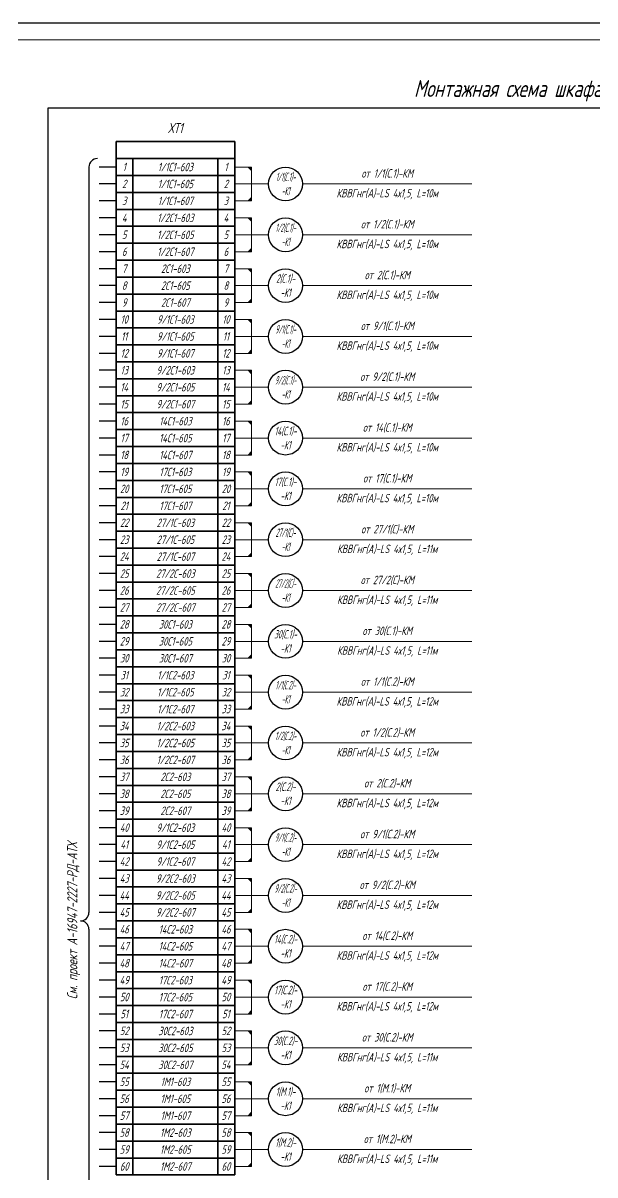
# Model space of a CAD drawing. Header units: millimetres. Extents: x -14296 to 10264, y -13087 to -5602.
# Drawn here: x -4358.6 to -4189.9, y -12832.7 to -12492.7 of the extents above; entities that cross this region are included whole.
import ezdxf

# ---------------------------------------------------------------- set-up
doc = ezdxf.new("R2010")
doc.units = ezdxf.units.MM
doc.linetypes.add('gost5', pattern=[7, 5, -2, 0])
for name, color, linetype, lineweight in [('КаБель контрольный (Вновь)', 142, 'gost5', 15), ('КаБель контрольный (Сущ)', 142, 'gost5', 25), ('Линия выноска', 137, 'Continuous', 25), ('Рамка толстая', 7, 'Continuous', 15), ('Рамка тонкая', 5, 'Continuous', 25), ('Текст', 7, 'Continuous', 20), ('Элемент эл. схем', 7, 'Continuous', 35)]:
    doc.layers.add(name, color=color, linetype=linetype, lineweight=lineweight)
doc.styles.add('Simplex', font='simplex.shx', dxfattribs={"width": 0.7, "oblique": 15})

# ---------------------------------------------------------------- blocks, each defined once
blk = doc.blocks.new('A$C54FF5821')
at = {"layer": 'Рамка толстая'}
blk.add_line((415, 589), (20, 589), dxfattribs=at)
at = {"layer": 'Рамка тонкая'}
blk.add_line((420, 594), (0, 594), dxfattribs=at)
blk = doc.blocks.new('A$C581E5E11')
at = {"layer": 'Элемент эл. схем'}
for p, q in [((0, 5), (0, 0)), ((5, 5), (0, 5)), ((5, 0), (5, 5)), ((5, 5), (30, 5)), ((30, 5), (30, 0)), ((30, 5), (35, 5)), ((35, 5), (35, 0)), ((0, 0), (5, 0)), ((30, 0), (5, 0)), ((35, 0), (30, 0))]:
    blk.add_line(p, q, dxfattribs=at)

msp = doc.modelspace()

# ---------------------------------------------------------------- hatches: boundary and pattern name
at = {"layer": 'КаБель контрольный (Вновь)', "linetype": 'ByBlock'}
for points in [[(-4291.21622, -12535.24064), (-4292.21622, -12535.24064), (-4291.21622, -12536.24064)], [(-4291.21622, -12545.24064), (-4292.21622, -12545.24064), (-4291.21622, -12544.24064)], [(-4291.21622, -12550.24064), (-4292.21622, -12550.24064), (-4291.21622, -12551.24064)], [(-4291.21622, -12560.24064), (-4292.21622, -12560.24064), (-4291.21622, -12559.24064)], [(-4291.21622, -12565.24064), (-4292.21622, -12565.24064), (-4291.21622, -12566.24064)], [(-4291.21622, -12575.24064), (-4292.21622, -12575.24064), (-4291.21622, -12574.24064)], [(-4291.21622, -12580.24064), (-4292.21622, -12580.24064), (-4291.21622, -12581.24064)], [(-4291.21622, -12590.24064), (-4292.21622, -12590.24064), (-4291.21622, -12589.24064)], [(-4291.21622, -12595.24064), (-4292.21622, -12595.24064), (-4291.21622, -12596.24064)], [(-4291.21622, -12605.24064), (-4292.21622, -12605.24064), (-4291.21622, -12604.24064)], [(-4291.21622, -12610.24064), (-4292.21622, -12610.24064), (-4291.21622, -12611.24064)], [(-4291.21622, -12620.24064), (-4292.21622, -12620.24064), (-4291.21622, -12619.24064)], [(-4291.21622, -12625.24064), (-4292.21622, -12625.24064), (-4291.21622, -12626.24064)], [(-4291.21622, -12635.24064), (-4292.21622, -12635.24064), (-4291.21622, -12634.24064)], [(-4291.21622, -12640.24064), (-4292.21622, -12640.24064), (-4291.21622, -12641.24064)], [(-4291.21622, -12650.24064), (-4292.21622, -12650.24064), (-4291.21622, -12649.24064)], [(-4291.21622, -12655.24064), (-4292.21622, -12655.24064), (-4291.21622, -12656.24064)], [(-4291.21622, -12665.24064), (-4292.21622, -12665.24064), (-4291.21622, -12664.24064)], [(-4291.21622, -12670.24064), (-4292.21622, -12670.24064), (-4291.21622, -12671.24064)], [(-4291.21622, -12680.24064), (-4292.21622, -12680.24064), (-4291.21622, -12679.24064)], [(-4291.21622, -12685.24064), (-4292.21622, -12685.24064), (-4291.21622, -12686.24064)], [(-4291.21622, -12695.24064), (-4292.21622, -12695.24064), (-4291.21622, -12694.24064)], [(-4291.21622, -12700.24064), (-4292.21622, -12700.24064), (-4291.21622, -12701.24064)], [(-4291.21622, -12710.24064), (-4292.21622, -12710.24064), (-4291.21622, -12709.24064)], [(-4291.21622, -12715.24064), (-4292.21622, -12715.24064), (-4291.21622, -12716.24064)], [(-4291.21622, -12725.24064), (-4292.21622, -12725.24064), (-4291.21622, -12724.24064)], [(-4291.21622, -12730.24064), (-4292.21622, -12730.24064), (-4291.21622, -12731.24064)], [(-4291.21622, -12740.24064), (-4292.21622, -12740.24064), (-4291.21622, -12739.24064)], [(-4291.21622, -12745.24064), (-4292.21622, -12745.24064), (-4291.21622, -12746.24064)], [(-4291.21622, -12755.24064), (-4292.21622, -12755.24064), (-4291.21622, -12754.24064)], [(-4291.21622, -12760.24064), (-4292.21622, -12760.24064), (-4291.21622, -12761.24064)], [(-4291.21622, -12770.24064), (-4292.21622, -12770.24064), (-4291.21622, -12769.24064)], [(-4291.21622, -12775.24064), (-4292.21622, -12775.24064), (-4291.21622, -12776.24064)], [(-4291.21622, -12785.24064), (-4292.21622, -12785.24064), (-4291.21622, -12784.24064)], [(-4291.21622, -12790.24064), (-4292.21622, -12790.24064), (-4291.21622, -12791.24064)], [(-4291.21622, -12800.24064), (-4292.21622, -12800.24064), (-4291.21622, -12799.24064)], [(-4291.21622, -12805.24064), (-4292.21622, -12805.24064), (-4291.21622, -12806.24064)], [(-4291.21622, -12815.24064), (-4292.21622, -12815.24064), (-4291.21622, -12814.24064)], [(-4291.21622, -12820.24064), (-4292.21622, -12820.24064), (-4291.21622, -12821.24064)], [(-4291.21622, -12830.24064), (-4292.21622, -12830.24064), (-4291.21622, -12829.24064)]]:
    msp.add_hatch(color=256, dxfattribs=at).paths.add_polyline_path(points)

# ---------------------------------------------------------------- linework, layer by layer
for p, q in [((-4291.21622, -12535.24064), (-4296.21622, -12535.24064)), ((-4292.21622, -12535.24064), (-4291.21622, -12536.24064)), ((-4291.21622, -12545.24064), (-4291.21622, -12535.24064)), ((-4296.21622, -12540.24064), (-4291.21622, -12540.24064)), ((-4286.21622, -12540.24064), (-4291.21622, -12540.24064)), ((-4226.21622, -12540.24064), (-4276.21622, -12540.24064)), ((-4296.21622, -12545.24064), (-4291.21622, -12545.24064)), ((-4292.21622, -12545.24064), (-4291.21622, -12544.24064)), ((-4291.21622, -12550.24064), (-4296.21622, -12550.24064)), ((-4292.21622, -12550.24064), (-4291.21622, -12551.24064)), ((-4291.21622, -12560.24064), (-4291.21622, -12550.24064)), ((-4296.21622, -12555.24064), (-4291.21622, -12555.24064)), ((-4286.21622, -12555.24064), (-4291.21622, -12555.24064)), ((-4226.21622, -12555.24064), (-4276.21622, -12555.24064)), ((-4292.21622, -12560.24064), (-4291.21622, -12559.24064)), ((-4296.21622, -12560.24064), (-4291.21622, -12560.24064)), ((-4291.21622, -12565.24064), (-4296.21622, -12565.24064)), ((-4292.21622, -12565.24064), (-4291.21622, -12566.24064)), ((-4291.21622, -12575.24064), (-4291.21622, -12565.24064)), ((-4296.21622, -12570.24064), (-4291.21622, -12570.24064)), ((-4286.21622, -12570.24064), (-4291.21622, -12570.24064)), ((-4226.21622, -12570.24064), (-4276.21622, -12570.24064)), ((-4296.21622, -12575.24064), (-4291.21622, -12575.24064)), ((-4292.21622, -12575.24064), (-4291.21622, -12574.24064)), ((-4291.21622, -12580.24064), (-4296.21622, -12580.24064)), ((-4292.21622, -12580.24064), (-4291.21622, -12581.24064)), ((-4291.21622, -12590.24064), (-4291.21622, -12580.24064)), ((-4296.21622, -12585.24064), (-4291.21622, -12585.24064)), ((-4286.21622, -12585.24064), (-4291.21622, -12585.24064)), ((-4226.21622, -12585.24064), (-4276.21622, -12585.24064)), ((-4292.21622, -12590.24064), (-4291.21622, -12589.24064)), ((-4296.21622, -12590.24064), (-4291.21622, -12590.24064)), ((-4291.21622, -12595.24064), (-4296.21622, -12595.24064)), ((-4292.21622, -12595.24064), (-4291.21622, -12596.24064)), ((-4291.21622, -12605.24064), (-4291.21622, -12595.24064)), ((-4296.21622, -12600.24064), (-4291.21622, -12600.24064)), ((-4286.21622, -12600.24064), (-4291.21622, -12600.24064)), ((-4226.21622, -12600.24064), (-4276.21622, -12600.24064)), ((-4296.21622, -12605.24064), (-4291.21622, -12605.24064)), ((-4292.21622, -12605.24064), (-4291.21622, -12604.24064)), ((-4291.21622, -12610.24064), (-4296.21622, -12610.24064)), ((-4292.21622, -12610.24064), (-4291.21622, -12611.24064)), ((-4291.21622, -12620.24064), (-4291.21622, -12610.24064)), ((-4296.21622, -12615.24064), (-4291.21622, -12615.24064)), ((-4286.21622, -12615.24064), (-4291.21622, -12615.24064)), ((-4226.21622, -12615.24064), (-4276.21622, -12615.24064)), ((-4296.21622, -12620.24064), (-4291.21622, -12620.24064)), ((-4292.21622, -12620.24064), (-4291.21622, -12619.24064)), ((-4291.21622, -12625.24064), (-4296.21622, -12625.24064)), ((-4292.21622, -12625.24064), (-4291.21622, -12626.24064)), ((-4291.21622, -12635.24064), (-4291.21622, -12625.24064)), ((-4296.21622, -12630.24064), (-4291.21622, -12630.24064)), ((-4286.21622, -12630.24064), (-4291.21622, -12630.24064)), ((-4226.21622, -12630.24064), (-4276.21622, -12630.24064)), ((-4292.21622, -12635.24064), (-4291.21622, -12634.24064)), ((-4296.21622, -12635.24064), (-4291.21622, -12635.24064)), ((-4291.21622, -12640.24064), (-4296.21622, -12640.24064)), ((-4292.21622, -12640.24064), (-4291.21622, -12641.24064)), ((-4291.21622, -12650.24064), (-4291.21622, -12640.24064)), ((-4296.21622, -12645.24064), (-4291.21622, -12645.24064)), ((-4286.21622, -12645.24064), (-4291.21622, -12645.24064)), ((-4226.21622, -12645.24064), (-4276.21622, -12645.24064)), ((-4296.21622, -12650.24064), (-4291.21622, -12650.24064)), ((-4292.21622, -12650.24064), (-4291.21622, -12649.24064)), ((-4291.21622, -12655.24064), (-4296.21622, -12655.24064)), ((-4292.21622, -12655.24064), (-4291.21622, -12656.24064)), ((-4291.21622, -12665.24064), (-4291.21622, -12655.24064)), ((-4296.21622, -12660.24064), (-4291.21622, -12660.24064)), ((-4286.21622, -12660.24064), (-4291.21622, -12660.24064)), ((-4226.21622, -12660.24064), (-4276.21622, -12660.24064)), ((-4292.21622, -12665.24064), (-4291.21622, -12664.24064)), ((-4296.21622, -12665.24064), (-4291.21622, -12665.24064)), ((-4291.21622, -12670.24064), (-4296.21622, -12670.24064)), ((-4292.21622, -12670.24064), (-4291.21622, -12671.24064)), ((-4291.21622, -12680.24064), (-4291.21622, -12670.24064)), ((-4296.21622, -12675.24064), (-4291.21622, -12675.24064)), ((-4286.21622, -12675.24064), (-4291.21622, -12675.24064)), ((-4226.21622, -12675.24064), (-4276.21622, -12675.24064)), ((-4296.21622, -12680.24064), (-4291.21622, -12680.24064)), ((-4292.21622, -12680.24064), (-4291.21622, -12679.24064)), ((-4291.21622, -12685.24064), (-4296.21622, -12685.24064)), ((-4292.21622, -12685.24064), (-4291.21622, -12686.24064)), ((-4291.21622, -12695.24064), (-4291.21622, -12685.24064)), ((-4296.21622, -12690.24064), (-4291.21622, -12690.24064)), ((-4286.21622, -12690.24064), (-4291.21622, -12690.24064)), ((-4226.21622, -12690.24064), (-4276.21622, -12690.24064)), ((-4296.21622, -12695.24064), (-4291.21622, -12695.24064)), ((-4292.21622, -12695.24064), (-4291.21622, -12694.24064)), ((-4291.21622, -12700.24064), (-4296.21622, -12700.24064)), ((-4292.21622, -12700.24064), (-4291.21622, -12701.24064)), ((-4291.21622, -12710.24064), (-4291.21622, -12700.24064)), ((-4296.21622, -12705.24064), (-4291.21622, -12705.24064)), ((-4286.21622, -12705.24064), (-4291.21622, -12705.24064)), ((-4226.21622, -12705.24064), (-4276.21622, -12705.24064)), ((-4296.21622, -12710.24064), (-4291.21622, -12710.24064)), ((-4292.21622, -12710.24064), (-4291.21622, -12709.24064)), ((-4291.21622, -12715.24064), (-4296.21622, -12715.24064)), ((-4292.21622, -12715.24064), (-4291.21622, -12716.24064)), ((-4291.21622, -12725.24064), (-4291.21622, -12715.24064)), ((-4296.21622, -12720.24064), (-4291.21622, -12720.24064)), ((-4286.21622, -12720.24064), (-4291.21622, -12720.24064)), ((-4226.21622, -12720.24064), (-4276.21622, -12720.24064)), ((-4296.21622, -12725.24064), (-4291.21622, -12725.24064)), ((-4292.21622, -12725.24064), (-4291.21622, -12724.24064)), ((-4291.21622, -12730.24064), (-4296.21622, -12730.24064)), ((-4292.21622, -12730.24064), (-4291.21622, -12731.24064)), ((-4291.21622, -12740.24064), (-4291.21622, -12730.24064)), ((-4296.21622, -12735.24064), (-4291.21622, -12735.24064)), ((-4286.21622, -12735.24064), (-4291.21622, -12735.24064)), ((-4226.21622, -12735.24064), (-4276.21622, -12735.24064)), ((-4292.21622, -12740.24064), (-4291.21622, -12739.24064)), ((-4296.21622, -12740.24064), (-4291.21622, -12740.24064)), ((-4291.21622, -12745.24064), (-4296.21622, -12745.24064)), ((-4292.21622, -12745.24064), (-4291.21622, -12746.24064)), ((-4291.21622, -12755.24064), (-4291.21622, -12745.24064)), ((-4296.21622, -12750.24064), (-4291.21622, -12750.24064)), ((-4286.21622, -12750.24064), (-4291.21622, -12750.24064)), ((-4226.21622, -12750.24064), (-4276.21622, -12750.24064)), ((-4296.21622, -12755.24064), (-4291.21622, -12755.24064)), ((-4292.21622, -12755.24064), (-4291.21622, -12754.24064)), ((-4291.21622, -12760.24064), (-4296.21622, -12760.24064)), ((-4292.21622, -12760.24064), (-4291.21622, -12761.24064)), ((-4291.21622, -12770.24064), (-4291.21622, -12760.24064)), ((-4296.21622, -12765.24064), (-4291.21622, -12765.24064)), ((-4286.21622, -12765.24064), (-4291.21622, -12765.24064)), ((-4226.21622, -12765.24064), (-4276.21622, -12765.24064)), ((-4296.21622, -12770.24064), (-4291.21622, -12770.24064)), ((-4292.21622, -12770.24064), (-4291.21622, -12769.24064)), ((-4291.21622, -12775.24064), (-4296.21622, -12775.24064)), ((-4292.21622, -12775.24064), (-4291.21622, -12776.24064)), ((-4291.21622, -12785.24064), (-4291.21622, -12775.24064)), ((-4296.21622, -12780.24064), (-4291.21622, -12780.24064)), ((-4286.21622, -12780.24064), (-4291.21622, -12780.24064)), ((-4226.21622, -12780.24064), (-4276.21622, -12780.24064)), ((-4296.21622, -12785.24064), (-4291.21622, -12785.24064)), ((-4292.21622, -12785.24064), (-4291.21622, -12784.24064)), ((-4291.21622, -12790.24064), (-4296.21622, -12790.24064)), ((-4292.21622, -12790.24064), (-4291.21622, -12791.24064)), ((-4291.21622, -12800.24064), (-4291.21622, -12790.24064)), ((-4296.21622, -12795.24064), (-4291.21622, -12795.24064)), ((-4286.21622, -12795.24064), (-4291.21622, -12795.24064)), ((-4226.21622, -12795.24064), (-4276.21622, -12795.24064)), ((-4296.21622, -12800.24064), (-4291.21622, -12800.24064)), ((-4292.21622, -12800.24064), (-4291.21622, -12799.24064)), ((-4291.21622, -12805.24064), (-4296.21622, -12805.24064)), ((-4292.21622, -12805.24064), (-4291.21622, -12806.24064)), ((-4291.21622, -12815.24064), (-4291.21622, -12805.24064)), ((-4296.21622, -12810.24064), (-4291.21622, -12810.24064)), ((-4286.21622, -12810.24064), (-4291.21622, -12810.24064)), ((-4226.21622, -12810.24064), (-4276.21622, -12810.24064)), ((-4292.21622, -12815.24064), (-4291.21622, -12814.24064)), ((-4296.21622, -12815.24064), (-4291.21622, -12815.24064)), ((-4291.21622, -12820.24064), (-4296.21622, -12820.24064)), ((-4292.21622, -12820.24064), (-4291.21622, -12821.24064)), ((-4291.21622, -12830.24064), (-4291.21622, -12820.24064)), ((-4296.21622, -12825.24064), (-4291.21622, -12825.24064)), ((-4286.21622, -12825.24064), (-4291.21622, -12825.24064)), ((-4226.21622, -12825.24064), (-4276.21622, -12825.24064)), ((-4296.21622, -12830.24064), (-4291.21622, -12830.24064)), ((-4292.21622, -12830.24064), (-4291.21622, -12829.24064))]:
    msp.add_line(p, q, dxfattribs=at)
at = {"layer": 'КаБель контрольный (Сущ)', "color": 6, "linetype": 'ByBlock'}
for p, q in [((-4331.21622, -12535.24064), (-4336.21622, -12535.24064)), ((-4331.21622, -12540.24064), (-4336.21622, -12540.24064)), ((-4331.21622, -12545.24064), (-4336.21622, -12545.24064)), ((-4331.21622, -12550.24064), (-4336.21622, -12550.24064)), ((-4331.21622, -12555.24064), (-4336.21622, -12555.24064)), ((-4331.21622, -12560.24064), (-4336.21622, -12560.24064)), ((-4331.21622, -12565.24064), (-4336.21622, -12565.24064)), ((-4331.21622, -12570.24064), (-4336.21622, -12570.24064)), ((-4331.21622, -12575.24064), (-4336.21622, -12575.24064)), ((-4331.21622, -12580.24064), (-4336.21622, -12580.24064)), ((-4331.21622, -12585.24064), (-4336.21622, -12585.24064)), ((-4331.21622, -12590.24064), (-4336.21622, -12590.24064)), ((-4331.21622, -12595.24064), (-4336.21622, -12595.24064)), ((-4331.21622, -12600.24064), (-4336.21622, -12600.24064)), ((-4331.21622, -12605.24064), (-4336.21622, -12605.24064)), ((-4331.21622, -12610.24064), (-4336.21622, -12610.24064)), ((-4331.21622, -12615.24064), (-4336.21622, -12615.24064)), ((-4331.21622, -12620.24064), (-4336.21622, -12620.24064)), ((-4331.21622, -12625.24064), (-4336.21622, -12625.24064)), ((-4331.21622, -12630.24064), (-4336.21622, -12630.24064)), ((-4331.21622, -12635.24064), (-4336.21622, -12635.24064)), ((-4331.21622, -12640.24064), (-4336.21622, -12640.24064)), ((-4331.21622, -12645.24064), (-4336.21622, -12645.24064)), ((-4331.21622, -12650.24064), (-4336.21622, -12650.24064)), ((-4331.21622, -12655.24064), (-4336.21622, -12655.24064)), ((-4331.21622, -12660.24064), (-4336.21622, -12660.24064)), ((-4331.21622, -12665.24064), (-4336.21622, -12665.24064)), ((-4331.21622, -12670.24064), (-4336.21622, -12670.24064)), ((-4331.21622, -12675.24064), (-4336.21622, -12675.24064)), ((-4331.21622, -12680.24064), (-4336.21622, -12680.24064)), ((-4331.21622, -12685.24064), (-4336.21622, -12685.24064)), ((-4331.21622, -12690.24064), (-4336.21622, -12690.24064)), ((-4331.21622, -12695.24064), (-4336.21622, -12695.24064)), ((-4331.21622, -12700.24064), (-4336.21622, -12700.24064)), ((-4331.21622, -12705.24064), (-4336.21622, -12705.24064)), ((-4331.21622, -12710.24064), (-4336.21622, -12710.24064)), ((-4331.21622, -12715.24064), (-4336.21622, -12715.24064)), ((-4331.21622, -12720.24064), (-4336.21622, -12720.24064)), ((-4331.21622, -12725.24064), (-4336.21622, -12725.24064)), ((-4331.21622, -12730.24064), (-4336.21622, -12730.24064)), ((-4331.21622, -12735.24064), (-4336.21622, -12735.24064)), ((-4331.21622, -12740.24064), (-4336.21622, -12740.24064)), ((-4331.21622, -12745.24064), (-4336.21622, -12745.24064)), ((-4331.21622, -12750.24064), (-4336.21622, -12750.24064)), ((-4331.21622, -12755.24064), (-4336.21622, -12755.24064)), ((-4331.21622, -12760.24064), (-4336.21622, -12760.24064)), ((-4331.21622, -12765.24064), (-4336.21622, -12765.24064)), ((-4331.21622, -12770.24064), (-4336.21622, -12770.24064)), ((-4331.21622, -12775.24064), (-4336.21622, -12775.24064)), ((-4331.21622, -12780.24064), (-4336.21622, -12780.24064)), ((-4331.21622, -12785.24064), (-4336.21622, -12785.24064)), ((-4331.21622, -12790.24064), (-4336.21622, -12790.24064)), ((-4331.21622, -12795.24064), (-4336.21622, -12795.24064)), ((-4331.21622, -12800.24064), (-4336.21622, -12800.24064)), ((-4331.21622, -12805.24064), (-4336.21622, -12805.24064)), ((-4331.21622, -12810.24064), (-4336.21622, -12810.24064)), ((-4331.21622, -12815.24064), (-4336.21622, -12815.24064)), ((-4331.21622, -12820.24064), (-4336.21622, -12820.24064)), ((-4331.21622, -12825.24064), (-4336.21622, -12825.24064)), ((-4331.21622, -12830.24064), (-4336.21622, -12830.24064))]:
    msp.add_line(p, q, dxfattribs=at)
at = {"layer": 'Линия выноска'}
for p, q in [((-4351.21622, -12517.74064), (-4061.21622, -12517.74064)), ((-4351.21622, -13047.74064), (-4351.21622, -12517.74064))]:
    msp.add_line(p, q, dxfattribs=at)
at = {"layer": 'Рамка тонкая'}
for p, q in [((-4339.21622, -12535.24064), (-4339.21622, -12755.24064)), ((-4339.21622, -12760.24064), (-4339.21622, -12980.24064))]:
    msp.add_line(p, q, dxfattribs=at)
for centre in [(-4281.21622, -12540.24064), (-4281.21622, -12555.24064), (-4281.21622, -12570.24064), (-4281.21622, -12585.24064), (-4281.21622, -12600.24064), (-4281.21622, -12615.24064), (-4281.21622, -12630.24064), (-4281.21622, -12645.24064), (-4281.21622, -12660.24064), (-4281.21622, -12675.24064), (-4281.21622, -12690.24064), (-4281.21622, -12705.24064), (-4281.21622, -12720.24064), (-4281.21622, -12735.24064), (-4281.21622, -12750.24064), (-4281.21622, -12765.24064), (-4281.21622, -12780.24064), (-4281.21622, -12795.24064), (-4281.21622, -12810.24064), (-4281.21622, -12825.24064)]:
    msp.add_circle(centre, 5, dxfattribs=at)
for centre, start, end in [((-4336.71622, -12535.24064), 90, 180), ((-4341.71622, -12755.24064), 270, 0), ((-4341.71622, -12760.24064), 0, 90)]:
    msp.add_arc(centre, 2.5, start, end, dxfattribs=at)
at = {"layer": 'Элемент эл. схем'}
for p, q in [((-4331.21622, -12527.74064), (-4331.21622, -12532.74064)), ((-4326.21622, -12527.74064), (-4331.21622, -12527.74064)), ((-4326.21622, -12527.74064), (-4301.21622, -12527.74064)), ((-4301.21622, -12527.74064), (-4296.21622, -12527.74064)), ((-4296.21622, -12527.74064), (-4296.21622, -12532.74064)), ((-4331.21622, -12532.74064), (-4326.21622, -12532.74064)), ((-4301.21622, -12532.74064), (-4326.21622, -12532.74064)), ((-4296.21622, -12532.74064), (-4301.21622, -12532.74064)), ((-4331.21622, -12612.74064), (-4326.21622, -12612.74064)), ((-4301.21622, -12612.74064), (-4326.21622, -12612.74064)), ((-4296.21622, -12612.74064), (-4301.21622, -12612.74064)), ((-4331.21622, -12772.74064), (-4326.21622, -12772.74064)), ((-4301.21622, -12772.74064), (-4326.21622, -12772.74064)), ((-4296.21622, -12772.74064), (-4301.21622, -12772.74064)), ((-4301.21622, -12772.74064), (-4296.21622, -12772.74064))]:
    msp.add_line(p, q, dxfattribs=at)

# ---------------------------------------------------------------- block references
msp.add_blockref('A$C54FF5821', (-4403.71622, -13086.74065))
for p in [(-4331.21622, -12537.74063), (-4331.21622, -12542.74063), (-4331.21622, -12547.74063), (-4331.21622, -12552.74063), (-4331.21622, -12557.74063), (-4331.21622, -12562.74063), (-4331.21622, -12567.74063), (-4331.21622, -12572.74063), (-4331.21622, -12577.74063), (-4331.21622, -12582.74063), (-4331.21622, -12587.74063), (-4331.21622, -12592.74063), (-4331.21622, -12597.74063), (-4331.21622, -12602.74063), (-4331.21622, -12607.74063), (-4331.21622, -12612.74063), (-4331.21622, -12617.74063), (-4331.21622, -12622.74063), (-4331.21622, -12627.74063), (-4331.21622, -12632.74063), (-4331.21622, -12637.74063), (-4331.21622, -12642.74063), (-4331.21622, -12647.74063), (-4331.21622, -12652.74063), (-4331.21622, -12657.74063), (-4331.21622, -12662.74063), (-4331.21622, -12667.74063), (-4331.21622, -12672.74063), (-4331.21622, -12677.74063), (-4331.21622, -12682.74063), (-4331.21622, -12687.74063), (-4331.21622, -12692.74063), (-4331.21622, -12697.74063), (-4331.21622, -12702.74063), (-4331.21622, -12707.74063), (-4331.21622, -12712.74063), (-4331.21622, -12717.74063), (-4331.21622, -12722.74063), (-4331.21622, -12727.74063), (-4331.21622, -12732.74063), (-4331.21622, -12737.74063), (-4331.21622, -12742.74063), (-4331.21622, -12747.74063), (-4331.21622, -12752.74063), (-4331.21622, -12757.74063), (-4331.21622, -12762.74063), (-4331.21622, -12767.74063), (-4331.21622, -12772.74063), (-4331.21622, -12777.74063), (-4331.21622, -12782.74063), (-4331.21622, -12787.74063), (-4331.21622, -12792.74063), (-4331.21622, -12797.74063), (-4331.21622, -12802.74063), (-4331.21622, -12807.74063), (-4331.21622, -12812.74063), (-4331.21622, -12817.74063), (-4331.21622, -12822.74063), (-4331.21622, -12827.74063), (-4331.21622, -12832.74063)]:
    msp.add_blockref('A$C581E5E11', p, dxfattribs=at)

# ---------------------------------------------------------------- texts
at = {"layer": 'Текст', "lineweight": 35, "insert": (-4206.21622, -12512.74064), "char_height": 5, "width": 241.1593088, "attachment_point": 5, "style": 'Simplex'}
msp.add_mtext('Монтажная схема шкафа ЩКС-1Э', dxfattribs=at)
at = {"layer": 'Текст', "attachment_point": 5, "style": 'Simplex'}
for s, insert, char_height, width in [('ХТ1', (-4313.71622, -12523.74064), 3, 35), ('1/1С1-603', (-4313.71622, -12535.24064), 2.5, 25), ('от 1/1(С.1)-КМ', (-4251.21622, -12537.24064), 2.5, 30.4242349), ('1/1С1-605', (-4313.71622, -12540.24064), 2.5, 25), ('{\\W0.4;1/1(С.1)-\\P-К1}', (-4281.21622, -12540.24064), 2.5, 17), ('КВВГнг(А)-LS 4х1,5, L=10м', (-4251.21622, -12543.24064), 2.5, 52.5468781), ('1/1С1-607', (-4313.71622, -12545.24064), 2.5, 25), ('1/2С1-603', (-4313.71622, -12550.24064), 2.5, 25), ('{\\W0.4;1/2(С.1)-\\P-К1}', (-4281.21622, -12555.24064), 2.5, 17), ('от 1/2(С.1)-КМ', (-4251.21622, -12552.24064), 2.5, 30.4242349), ('1/2С1-605', (-4313.71622, -12555.24064), 2.5, 25), ('1/2С1-607', (-4313.71622, -12560.24064), 2.5, 25), ('КВВГнг(А)-LS 4х1,5, L=10м', (-4251.21622, -12558.24064), 2.5, 52.5468781), ('2С1-603', (-4313.71622, -12565.24064), 2.5, 25), ('от 2(С.1)-КМ', (-4251.21622, -12567.24064), 2.5, 30.4242349), ('2С1-605', (-4313.71622, -12570.24064), 2.5, 25), ('{\\W0.5;2(С.1)-\\P-К1}', (-4281.21622, -12570.24064), 2.5, 17), ('КВВГнг(А)-LS 4х1,5, L=10м', (-4251.21622, -12573.24064), 2.5, 52.5468781), ('2С1-607', (-4313.71622, -12575.24064), 2.5, 25), ('9/1С1-603', (-4313.71622, -12580.24064), 2.5, 25), ('{\\W0.4;9/1(С.1)-\\P-К1}', (-4281.21622, -12585.24064), 2.5, 17), ('от 9/1(С.1)-КМ', (-4251.21622, -12582.24064), 2.5, 30.4242349), ('9/1С1-605', (-4313.71622, -12585.24064), 2.5, 25), ('КВВГнг(А)-LS 4х1,5, L=10м', (-4251.21622, -12588.24064), 2.5, 52.5468781), ('9/1С1-607', (-4313.71622, -12590.24064), 2.5, 25), ('9/2С1-603', (-4313.71622, -12595.24064), 2.5, 25), ('{\\W0.4;9/2(С.1)-\\P-К1}', (-4281.21622, -12600.24064), 2.5, 17), ('от 9/2(С.1)-КМ', (-4251.21622, -12597.24064), 2.5, 30.4242349), ('9/2С1-605', (-4313.71622, -12600.24064), 2.5, 25), ('КВВГнг(А)-LS 4х1,5, L=10м', (-4251.21622, -12603.24064), 2.5, 52.5468781), ('9/2С1-607', (-4313.71622, -12605.24064), 2.5, 25), ('14С1-603', (-4313.71622, -12610.24064), 2.5, 25), ('14С1-605', (-4313.71622, -12615.24064), 2.5, 25), ('{\\W0.5;14(С.1)-\\P-К1}', (-4281.21622, -12615.24064), 2.5, 17), ('от 14(С.1)-КМ', (-4251.21622, -12612.24064), 2.5, 30.4242349), ('КВВГнг(А)-LS 4х1,5, L=10м', (-4251.21622, -12618.24064), 2.5, 52.5468781), ('14С1-607', (-4313.71622, -12620.24064), 2.5, 25), ('17С1-603', (-4313.71622, -12625.24064), 2.5, 25), ('{\\W0.5;17(С.1)-\\P-К1}', (-4281.21622, -12630.24064), 2.5, 17), ('от 17(С.1)-КМ', (-4251.21622, -12627.24064), 2.5, 30.4242349), ('17С1-605', (-4313.71622, -12630.24064), 2.5, 25), ('17С1-607', (-4313.71622, -12635.24064), 2.5, 25), ('КВВГнг(А)-LS 4х1,5, L=10м', (-4251.21622, -12633.24064), 2.5, 52.5468781), ('27/1С-603', (-4313.71622, -12640.24064), 2.5, 25), ('от 27/1(С)-КМ', (-4251.21622, -12642.24064), 2.5, 30.4242349), ('27/1С-605', (-4313.71622, -12645.24064), 2.5, 25), ('{\\W0.4;27/1(С)-\\P-К1}', (-4281.21622, -12645.24064), 2.5, 17), ('КВВГнг(А)-LS 4х1,5, L=11м', (-4251.21622, -12648.24064), 2.5, 52.5468781), ('27/1С-607', (-4313.71622, -12650.24064), 2.5, 25), ('27/2С-603', (-4313.71622, -12655.24064), 2.5, 25), ('{\\W0.4;27/2(С)-\\P-К1}', (-4281.21622, -12660.24064), 2.5, 17), ('от 27/2(С)-КМ', (-4251.21622, -12657.24064), 2.5, 30.4242349), ('27/2С-605', (-4313.71622, -12660.24064), 2.5, 25), ('КВВГнг(А)-LS 4х1,5, L=11м', (-4251.21622, -12663.24064), 2.5, 52.5468781), ('27/2С-607', (-4313.71622, -12665.24064), 2.5, 25), ('30С1-603', (-4313.71622, -12670.24064), 2.5, 25), ('{\\W0.5;30(С.1)-\\P-К1}', (-4281.21622, -12675.24064), 2.5, 17), ('от 30(С.1)-КМ', (-4251.21622, -12672.24064), 2.5, 30.4242349), ('30С1-605', (-4313.71622, -12675.24064), 2.5, 25), ('КВВГнг(А)-LS 4х1,5, L=11м', (-4251.21622, -12678.24064), 2.5, 52.5468781), ('30С1-607', (-4313.71622, -12680.24064), 2.5, 25), ('1/1С2-603', (-4313.71622, -12685.24064), 2.5, 25), ('{\\W0.4;1/1(С.2)-\\P-К1}', (-4281.21622, -12690.24064), 2.5, 17), ('от 1/1(С.2)-КМ', (-4251.21622, -12687.24064), 2.5, 30.4242349), ('1/1С2-605', (-4313.71622, -12690.24064), 2.5, 25), ('КВВГнг(А)-LS 4х1,5, L=12м', (-4251.21622, -12693.24064), 2.5, 52.5468781), ('1/1С2-607', (-4313.71622, -12695.24064), 2.5, 25), ('1/2С2-603', (-4313.71622, -12700.24064), 2.5, 25), ('{\\W0.4;1/2(С.2)-\\P-К1}', (-4281.21622, -12705.24064), 2.5, 17), ('от 1/2(С.2)-КМ', (-4251.21622, -12702.24064), 2.5, 30.4242349), ('1/2С2-605', (-4313.71622, -12705.24064), 2.5, 25), ('1/2С2-607', (-4313.71622, -12710.24064), 2.5, 25), ('КВВГнг(А)-LS 4х1,5, L=12м', (-4251.21622, -12708.24064), 2.5, 52.5468781), ('2С2-603', (-4313.71622, -12715.24064), 2.5, 25), ('от 2(С.2)-КМ', (-4251.21622, -12717.24064), 2.5, 30.4242349), ('2С2-605', (-4313.71622, -12720.24064), 2.5, 25), ('{\\W0.5;2(С.2)-\\P-К1}', (-4281.21622, -12720.24064), 2.5, 17), ('КВВГнг(А)-LS 4х1,5, L=12м', (-4251.21622, -12723.24064), 2.5, 52.5468781), ('2С2-607', (-4313.71622, -12725.24064), 2.5, 25), ('9/1С2-603', (-4313.71622, -12730.24064), 2.5, 25), ('{\\W0.4;9/1(С.2)-\\P-К1}', (-4281.21622, -12735.24064), 2.5, 17), ('от 9/1(С.2)-КМ', (-4251.21622, -12732.24064), 2.5, 30.4242349), ('9/1С2-605', (-4313.71622, -12735.24064), 2.5, 25), ('9/1С2-607', (-4313.71622, -12740.24064), 2.5, 25), ('КВВГнг(А)-LS 4х1,5, L=12м', (-4251.21622, -12738.24064), 2.5, 52.5468781), ('9/2С2-603', (-4313.71622, -12745.24064), 2.5, 25), ('от 9/2(С.2)-КМ', (-4251.21622, -12747.24064), 2.5, 30.4242349), ('9/2С2-605', (-4313.71622, -12750.24064), 2.5, 25), ('{\\W0.4;9/2(С.2)-\\P-К1}', (-4281.21622, -12750.24064), 2.5, 17), ('КВВГнг(А)-LS 4х1,5, L=12м', (-4251.21622, -12753.24064), 2.5, 52.5468781), ('9/2С2-607', (-4313.71622, -12755.24064), 2.5, 25), ('14С2-603', (-4313.71622, -12760.24064), 2.5, 25), ('{\\W0.5;14(С.2)-\\P-К1}', (-4281.21622, -12765.24064), 2.5, 17), ('от 14(С.2)-КМ', (-4251.21622, -12762.24064), 2.5, 30.4242349), ('14С2-605', (-4313.71622, -12765.24064), 2.5, 25), ('КВВГнг(А)-LS 4х1,5, L=12м', (-4251.21622, -12768.24064), 2.5, 52.5468781), ('14С2-607', (-4313.71622, -12770.24064), 2.5, 25), ('17С2-603', (-4313.71622, -12775.24064), 2.5, 25), ('{\\W0.5;17(С.2)-\\P-К1}', (-4281.21622, -12780.24064), 2.5, 17), ('от 17(С.2)-КМ', (-4251.21622, -12777.24064), 2.5, 30.4242349), ('17С2-605', (-4313.71622, -12780.24064), 2.5, 25), ('17С2-607', (-4313.71622, -12785.24064), 2.5, 25), ('КВВГнг(А)-LS 4х1,5, L=12м', (-4251.21622, -12783.24064), 2.5, 52.5468781), ('30С2-603', (-4313.71622, -12790.24064), 2.5, 25), ('от 30(С.2)-КМ', (-4251.21622, -12792.24064), 2.5, 30.4242349), ('30С2-605', (-4313.71622, -12795.24064), 2.5, 25), ('{\\W0.5;30(С.2)-\\P-К1}', (-4281.21622, -12795.24064), 2.5, 17), ('КВВГнг(А)-LS 4х1,5, L=11м', (-4251.21622, -12798.24064), 2.5, 52.5468781), ('30С2-607', (-4313.71622, -12800.24064), 2.5, 25), ('1М1-603', (-4313.71622, -12805.24064), 2.5, 25), ('{\\W0.5;1(М.1)-\\P-К1}', (-4281.21622, -12810.24064), 2.5, 17), ('от 1(М.1)-КМ', (-4251.21622, -12807.24064), 2.5, 30.4242349), ('1М1-605', (-4313.71622, -12810.24064), 2.5, 25), ('1М1-607', (-4313.71622, -12815.24064), 2.5, 25), ('КВВГнг(А)-LS 4х1,5, L=11м', (-4251.21622, -12813.24064), 2.5, 52.5468781), ('1М2-603', (-4313.71622, -12820.24064), 2.5, 25), ('от 1(М.2)-КМ', (-4251.21622, -12822.24064), 2.5, 30.4242349), ('1М2-605', (-4313.71622, -12825.24064), 2.5, 25), ('{\\W0.5;1(М.2)-\\P-К1}', (-4281.21622, -12825.24064), 2.5, 17), ('КВВГнг(А)-LS 4х1,5, L=11м', (-4251.21622, -12828.24064), 2.5, 52.5468781), ('1М2-607', (-4313.71622, -12830.24064), 2.5, 25)]:
    msp.add_mtext(s, dxfattribs=dict(at, insert=insert, char_height=char_height, width=width))
at = {"layer": 'Текст', "char_height": 2.5, "attachment_point": 5, "style": 'Simplex'}
for s, insert in [('1', (-4328.80121, -12535.22364)), ('1', (-4298.80121, -12535.22364)), ('2', (-4328.80121, -12540.22364)), ('2', (-4298.80121, -12540.22364)), ('3', (-4328.80121, -12545.22364)), ('3', (-4298.80121, -12545.22364)), ('4', (-4328.80121, -12550.22364)), ('4', (-4298.80121, -12550.22364)), ('5', (-4328.80121, -12555.22364)), ('5', (-4298.80121, -12555.22364)), ('6', (-4328.80121, -12560.22364)), ('6', (-4298.80121, -12560.22364)), ('7', (-4328.80121, -12565.22364)), ('7', (-4298.80121, -12565.22364)), ('8', (-4328.80121, -12570.22364)), ('8', (-4298.80121, -12570.22364)), ('9', (-4328.80121, -12575.22364)), ('9', (-4298.80121, -12575.22364)), ('10', (-4328.80121, -12580.22364)), ('10', (-4298.80121, -12580.22364)), ('11', (-4328.80121, -12585.22364)), ('11', (-4298.80121, -12585.22364)), ('12', (-4328.80121, -12590.22364)), ('12', (-4298.80121, -12590.22364)), ('13', (-4328.80121, -12595.22364)), ('13', (-4298.80121, -12595.22364)), ('14', (-4328.80121, -12600.22364)), ('14', (-4298.80121, -12600.22364)), ('15', (-4328.80121, -12605.22364)), ('15', (-4298.80121, -12605.22364)), ('16', (-4328.80121, -12610.22364)), ('16', (-4298.80121, -12610.22364)), ('17', (-4328.80121, -12615.22364)), ('17', (-4298.80121, -12615.22364)), ('18', (-4328.80121, -12620.22364)), ('18', (-4298.80121, -12620.22364)), ('19', (-4328.80121, -12625.22364)), ('19', (-4298.80121, -12625.22364)), ('20', (-4328.80121, -12630.22364)), ('20', (-4298.80121, -12630.22364)), ('21', (-4328.80121, -12635.22364)), ('21', (-4298.80121, -12635.22364)), ('22', (-4328.80121, -12640.22364)), ('22', (-4298.80121, -12640.22364)), ('23', (-4328.80121, -12645.22364)), ('23', (-4298.80121, -12645.22364)), ('24', (-4328.80121, -12650.22364)), ('24', (-4298.80121, -12650.22364)), ('25', (-4328.80121, -12655.22364)), ('25', (-4298.80121, -12655.22364)), ('26', (-4328.80121, -12660.22364)), ('26', (-4298.80121, -12660.22364)), ('27', (-4328.80121, -12665.22364)), ('27', (-4298.80121, -12665.22364)), ('28', (-4328.80121, -12670.22364)), ('28', (-4298.80121, -12670.22364)), ('29', (-4328.80121, -12675.22364)), ('29', (-4298.80121, -12675.22364)), ('30', (-4328.80121, -12680.22364)), ('30', (-4298.80121, -12680.22364)), ('31', (-4328.80121, -12685.22364)), ('31', (-4298.80121, -12685.22364)), ('32', (-4328.80121, -12690.22364)), ('32', (-4298.80121, -12690.22364)), ('33', (-4328.80121, -12695.22364)), ('33', (-4298.80121, -12695.22364)), ('34', (-4328.80121, -12700.22364)), ('34', (-4298.80121, -12700.22364)), ('35', (-4328.80121, -12705.22364)), ('35', (-4298.80121, -12705.22364)), ('36', (-4328.80121, -12710.22364)), ('36', (-4298.80121, -12710.22364)), ('37', (-4328.80121, -12715.22364)), ('37', (-4298.80121, -12715.22364)), ('38', (-4328.80121, -12720.22364)), ('38', (-4298.80121, -12720.22364)), ('39', (-4328.80121, -12725.22364)), ('39', (-4298.80121, -12725.22364)), ('40', (-4328.80121, -12730.22364)), ('40', (-4298.80121, -12730.22364)), ('41', (-4328.80121, -12735.22364)), ('41', (-4298.80121, -12735.22364)), ('42', (-4328.80121, -12740.22364)), ('42', (-4298.80121, -12740.22364)), ('43', (-4328.80121, -12745.22364)), ('43', (-4298.80121, -12745.22364)), ('44', (-4328.80121, -12750.22364)), ('44', (-4298.80121, -12750.22364)), ('45', (-4328.80121, -12755.22364)), ('45', (-4298.80121, -12755.22364)), ('46', (-4328.80121, -12760.22364)), ('46', (-4298.80121, -12760.22364)), ('47', (-4328.80121, -12765.22364)), ('47', (-4298.80121, -12765.22364)), ('48', (-4328.80121, -12770.22364)), ('48', (-4298.80121, -12770.22364)), ('49', (-4328.80121, -12775.22364)), ('49', (-4298.80121, -12775.22364)), ('50', (-4328.80121, -12780.22364)), ('50', (-4298.80121, -12780.22364)), ('51', (-4328.80121, -12785.22364)), ('51', (-4298.80121, -12785.22364)), ('52', (-4328.80121, -12790.22364)), ('52', (-4298.80121, -12790.22364)), ('53', (-4328.80121, -12795.22364)), ('53', (-4298.80121, -12795.22364)), ('54', (-4328.80121, -12800.22364)), ('54', (-4298.80121, -12800.22364)), ('55', (-4328.80121, -12805.22364)), ('55', (-4298.80121, -12805.22364)), ('56', (-4328.80121, -12810.22364)), ('56', (-4298.80121, -12810.22364)), ('57', (-4328.80121, -12815.22364)), ('57', (-4298.80121, -12815.22364)), ('58', (-4328.80121, -12820.22364)), ('58', (-4298.80121, -12820.22364)), ('59', (-4328.80121, -12825.22364)), ('59', (-4298.80121, -12825.22364)), ('60', (-4328.80121, -12830.22364)), ('60', (-4298.80121, -12830.22364))]:
    msp.add_mtext_dynamic_manual_height_columns(s, width=3.5, gutter_width=12.5, heights=[0], dxfattribs=dict(at, insert=insert))
at = {"layer": 'Текст', "insert": (-4343.71622, -12757.74064), "char_height": 3, "width": 66.8862235, "attachment_point": 5, "rotation": 90, "style": 'Simplex'}
msp.add_mtext('См. проект А-16947-2227-РД-АТХ', dxfattribs=at)

doc.saveas('drawing.dxf')
